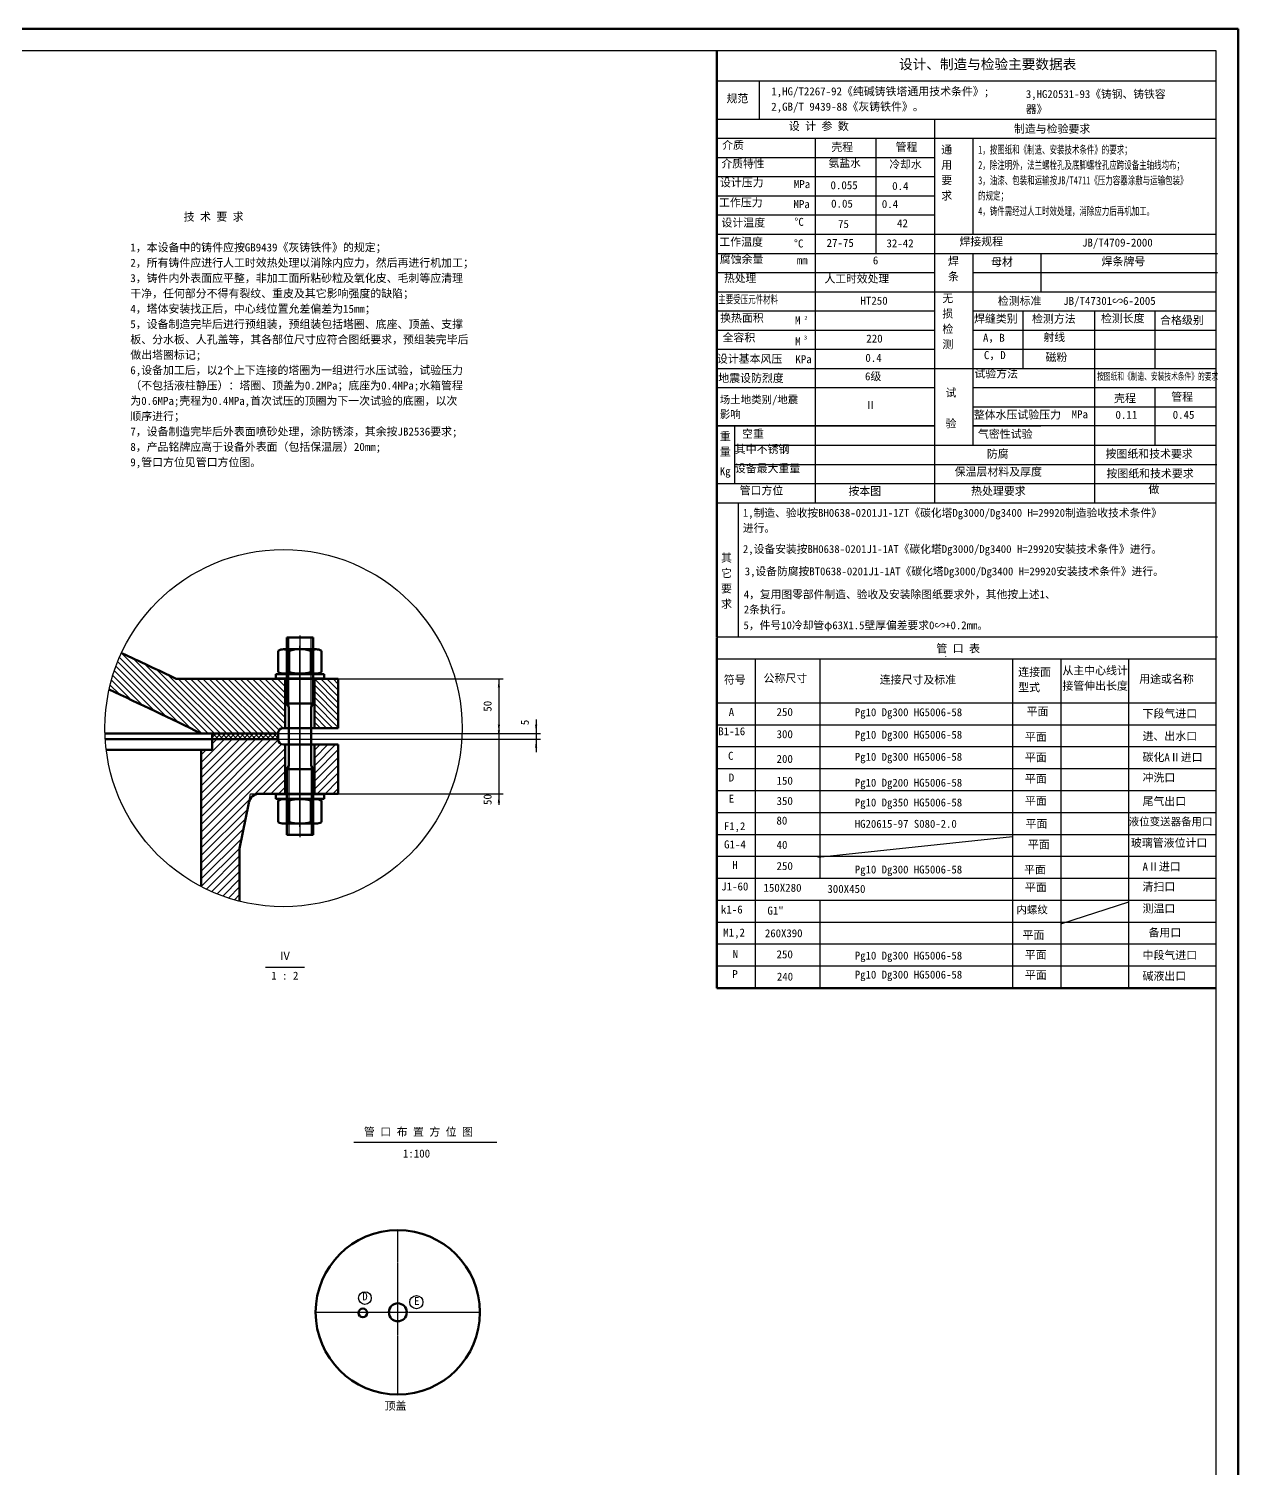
# Model space of a CAD drawing. Header units: millimetres. Extents: x -12040 to 11740, y -16820 to 16820.
# Drawn here: x 701 to 11740, y 3687 to 16820 of the extents above; entities that cross this region are included whole.
import ezdxf

# ---------------------------------------------------------------- set-up
doc = ezdxf.new("R2010")
doc.units = ezdxf.units.MM
doc.linetypes.add('EB_DASHDOT', pattern=[39, 30, -3, 3, -3])
for name, color, linetype, lineweight in [('CAXA0', 7, 'Continuous', 70), ('CAXA1', 1, 'EB_DASHDOT', 25), ('CAXA3', 7, 'Continuous', 25), ('CAXA4', 3, 'Continuous', 25), ('CAXA5', 4, 'Continuous', 25)]:
    doc.layers.add(name, color=color, linetype=linetype, lineweight=lineweight)
doc.styles.add('UserTxtStyle1', font='SIMFANG.TTF')
doc.styles.add('UserTxtStyle10', font='SIMFANG.TTF', dxfattribs={"width": 0.667})
doc.styles.add('UserTxtStyle11', font='SIMFANG.TTF')
doc.styles.add('UserTxtStyle2', font='SIMFANG.TTF')
doc.styles.add('UserTxtStyle3', font='SIMFANG.TTF', dxfattribs={"width": 0.667})
doc.styles.add('UserTxtStyle8', font='SIMFANG.TTF', dxfattribs={"width": 0.667})
doc.styles.add('UserTxtStyle9', font='SIMFANG.TTF')
doc.styles.add('标准', font='SIMFANG.TTF')
doc.dimstyles.new('标准', dxfattribs={"dimscale": 20, "dimtxt": 3.5, "dimasz": 4, "dimexe": 2, "dimexo": 0, "dimtad": 1, "dimdsep": 46, "dimtxsty": '标准', "dimcen": 0, "dimdle": 6, "dimaunit": 1, "dimazin": 2, "dimtfac": 1, "dimtdec": 3, "dimtmove": 0, "dimatfit": 3, "dimfxl": 0, "dimtolj": 1, "dimtzin": 0, "dimarcsym": 0})

# ---------------------------------------------------------------- blocks, each defined once
blk = doc.blocks.new('CAXBLOCK2', base_point=(11540, -16620))
at = {"layer": 'CAXA0'}
for p, q in [((11740, 16820), (-12040, 16820)), ((11740, -16820), (11740, 16820))]:
    blk.add_line(p, q, dxfattribs=at)
at = {"layer": 'CAXA3', "linetype": 'Continuous', "lineweight": 25}
for p, q in [((11540, 16620), (-11540, 16620)), ((11540, -16620), (11540, 16620))]:
    blk.add_line(p, q, dxfattribs=at)
blk = doc.blocks.new('*CAXBLOCK7980')
at = {"layer": 'CAXA4', "linetype": 'Continuous', "lineweight": 25}
for points in [[(4992, 10890), (4982, 10810), (5002, 10810)], [(4992, 10390), (4982, 10470), (5002, 10470)]]:
    blk.add_hatch(color=0, dxfattribs=at).paths.add_polyline_path(points, flags=0)
at = {"layer": 'CAXA4', "color": 0, "linetype": 'Continuous', "lineweight": 25}
for p, q in [((3526, 10890), (5032, 10890)), ((4992, 10890), (4992, 10390)), ((2976, 10390), (5032, 10390))]:
    blk.add_line(p, q, dxfattribs=at)
at = {"layer": 'CAXA4', "color": 0, "linetype": 'Continuous', "lineweight": 25, "insert": (4852, 10589), "char_height": 72.99, "attachment_point": 1, "rotation": 90, "style": 'UserTxtStyle2'}
blk.add_mtext('\\fFangSong_GB2312|b0|i0|p34;50', dxfattribs=at)
blk = doc.blocks.new('*CAXBLOCK8081')
at = {"layer": 'CAXA4', "linetype": 'Continuous', "lineweight": 25}
for points in [[(4992, 10340), (4982, 10420), (5002, 10420)], [(4992, 9840), (4982, 9760), (5002, 9760)]]:
    blk.add_hatch(color=0, dxfattribs=at).paths.add_polyline_path(points, flags=0)
at = {"layer": 'CAXA4', "color": 0, "linetype": 'Continuous', "lineweight": 25}
for p, q in [((4992, 10460), (4992, 9738)), ((2976, 10340), (5032, 10340)), ((2808, 9840), (5032, 9840))]:
    blk.add_line(p, q, dxfattribs=at)
at = {"layer": 'CAXA4', "color": 0, "linetype": 'Continuous', "lineweight": 25, "insert": (4852, 9738), "char_height": 72.99, "attachment_point": 1, "rotation": 90, "style": 'UserTxtStyle2'}
blk.add_mtext('\\fFangSong_GB2312|b0|i0|p34;50', dxfattribs=at)
blk = doc.blocks.new('*CAXBLOCK8182')
at = {"layer": 'CAXA4', "linetype": 'Continuous', "lineweight": 25}
for points in [[(5332, 10390), (5322, 10470), (5342, 10470)], [(5332, 10340), (5322, 10260), (5342, 10260)]]:
    blk.add_hatch(color=0, dxfattribs=at).paths.add_polyline_path(points, flags=0)
at = {"layer": 'CAXA4', "color": 0, "linetype": 'Continuous', "lineweight": 25}
for p, q in [((5332, 10517), (5332, 10220)), ((2976, 10390), (5372, 10390)), ((2976, 10340), (5372, 10340))]:
    blk.add_line(p, q, dxfattribs=at)
at = {"layer": 'CAXA4', "color": 0, "linetype": 'Continuous', "lineweight": 25, "insert": (5192, 10466), "char_height": 72.99, "attachment_point": 1, "rotation": 90, "style": 'UserTxtStyle2'}
blk.add_mtext('\\fFangSong_GB2312|b0|i0|p34;5', dxfattribs=at)
blk = doc.blocks.new('CAXBLOCK82', base_point=(38829, -142434))
at = {"layer": 'CAXA0'}
for p, q in [((2976, 10340), (1400, 10340)), ((2376, 10340), (2376, 10240)), ((3026, 10290), (3526, 10290)), ((3041, 9840), (3041, 10290)), ((3311, 9840), (3311, 10290)), ((3526, 9840), (3526, 10290)), ((2376, 10240), (1409, 10240)), ((2276, 10240), (2276, 8993)), ((2626, 9340), (2710, 9759)), ((2808, 9840), (3526, 9840)), ((2626, 9340), (2626, 8860))]:
    blk.add_line(p, q, dxfattribs=at)
for centre, radius, start, end in [((3026, 10340), 50, 180, 270), ((2808, 9740), 100, 90, 168.6901)]:
    blk.add_arc(centre, radius, start, end, dxfattribs=at)
at = {"layer": 'CAXA1'}
blk.add_line((3176, 9580), (3176, 10365), dxfattribs=at)
at = {"layer": 'CAXA3'}
for p, q in [((2710, 9759), (2726, 9840)), ((2726, 9840), (2808, 9840))]:
    blk.add_line(p, q, dxfattribs=at)
blk = doc.blocks.new('CAXBLOCK83', base_point=(38829, -142434))
at = {"layer": 'CAXA0'}
for p, q in [((2048, 10890), (3526, 10890)), ((3041, 10440), (3041, 10890)), ((3311, 10440), (3311, 10890)), ((3526, 10440), (3526, 10890)), ((2976, 10390), (1397, 10390)), ((3026, 10440), (3526, 10440))]:
    blk.add_line(p, q, dxfattribs=at)
for centre, radius, start, end in [((-12724, -20000), 34240, 64.4426, 65.368), ((-12724, -20000), 33890, 63.7298, 65.3059), ((3026, 10390), 50, 90, 180)]:
    blk.add_arc(centre, radius, start, end, dxfattribs=at)
at = {"layer": 'CAXA1'}
blk.add_line((3176, 10345), (3176, 11020), dxfattribs=at)
blk = doc.blocks.new('CAXBLOCK84', base_point=(2708, 10366))
at = {"layer": 'CAXA5', "color": 0, "linetype": 'Continuous', "lineweight": 25}
for p, q in [((2376, 10352), (2413, 10390)), ((2406, 10340), (2456, 10390)), ((2448, 10340), (2498, 10390)), ((2491, 10340), (2541, 10390)), ((2533, 10340), (2583, 10390)), ((2576, 10340), (2626, 10390)), ((2618, 10340), (2668, 10390)), ((2660, 10340), (2710, 10390)), ((2703, 10340), (2753, 10390)), ((2745, 10340), (2795, 10390)), ((2788, 10340), (2838, 10390)), ((2830, 10340), (2880, 10390)), ((2873, 10340), (2923, 10390)), ((2915, 10340), (2965, 10390)), ((2957, 10340), (2976, 10358))]:
    blk.add_line(p, q, dxfattribs=at)
blk = doc.blocks.new('CAXBLOCK85', base_point=(2681, 10353))
at = {"layer": 'CAXA5', "color": 0, "linetype": 'Continuous', "lineweight": 25}
for p, q in [((2431, 10340), (2381, 10390)), ((2473, 10340), (2423, 10390)), ((2516, 10340), (2466, 10390)), ((2558, 10340), (2508, 10390)), ((2600, 10340), (2550, 10390)), ((2643, 10340), (2593, 10390)), ((2685, 10340), (2635, 10390)), ((2728, 10340), (2678, 10390)), ((2770, 10340), (2720, 10390)), ((2813, 10340), (2763, 10390)), ((2855, 10340), (2805, 10390)), ((2897, 10340), (2847, 10390)), ((2940, 10340), (2890, 10390)), ((2976, 10346), (2932, 10390)), ((2976, 10388), (2975, 10390)), ((2388, 10340), (2376, 10352))]:
    blk.add_line(p, q, dxfattribs=at)
blk = doc.blocks.new('CAXBLOCK86', base_point=(2415, 10623))
at = {"layer": 'CAXA5', "color": 0, "linetype": 'Continuous', "lineweight": 25}
for p, q in [((2065, 10493), (1513, 11045)), ((2176, 10439), (1530, 11085)), ((2282, 10390), (1547, 11124)), ((2338, 10390), (1652, 11076)), ((1740, 10648), (1469, 10920)), ((1848, 10597), (1483, 10962)), ((1956, 10546), (1497, 11004)), ((2395, 10390), (1758, 11027)), ((2451, 10390), (1864, 10977)), ((2508, 10390), (1972, 10926)), ((1528, 10748), (1444, 10831)), ((1633, 10699), (1456, 10876)), ((2565, 10390), (2065, 10890)), ((2621, 10390), (2121, 10890)), ((2678, 10390), (2178, 10890)), ((2734, 10390), (2234, 10890)), ((2791, 10390), (2291, 10890)), ((2847, 10390), (2347, 10890)), ((2904, 10390), (2404, 10890)), ((2961, 10390), (2461, 10890)), ((2987, 10420), (2517, 10890)), ((3024, 10440), (2574, 10890)), ((3041, 10479), (2630, 10890)), ((3041, 10535), (2687, 10890)), ((3041, 10592), (2743, 10890)), ((3041, 10648), (2800, 10890)), ((3041, 10705), (2857, 10890)), ((3041, 10761), (2913, 10890)), ((3041, 10818), (2970, 10890)), ((3041, 10875), (3026, 10890))]:
    blk.add_line(p, q, dxfattribs=at)
blk = doc.blocks.new('CAXBLOCK87', base_point=(3488, 10674))
at = {"layer": 'CAXA5', "color": 0, "linetype": 'Continuous', "lineweight": 25}
for p, q in [((3526, 10672), (3311, 10887)), ((3526, 10616), (3311, 10831)), ((3526, 10559), (3311, 10774)), ((3526, 10729), (3366, 10890)), ((3526, 10786), (3422, 10890)), ((3526, 10842), (3479, 10890)), ((3526, 10503), (3311, 10718)), ((3526, 10446), (3311, 10661)), ((3476, 10440), (3311, 10605)), ((3420, 10440), (3311, 10548)), ((3363, 10440), (3311, 10491))]:
    blk.add_line(p, q, dxfattribs=at)
blk = doc.blocks.new('CAXBLOCK88', base_point=(2551, 10013))
at = {"layer": 'CAXA5', "color": 0, "linetype": 'Continuous', "lineweight": 25}
for p, q in [((2276, 9701), (2915, 10340)), ((2276, 9772), (2844, 10340)), ((2276, 9842), (2774, 10340)), ((2276, 9913), (2703, 10340)), ((2276, 9984), (2632, 10340)), ((2276, 10054), (2561, 10340)), ((2276, 10125), (2491, 10340)), ((2276, 9630), (2977, 10331)), ((2276, 9559), (3009, 10293)), ((2276, 9489), (3041, 10254)), ((2376, 10296), (2420, 10340)), ((2276, 10196), (2320, 10240)), ((2276, 9418), (3041, 10183)), ((2769, 9840), (3041, 10112)), ((2839, 9840), (3041, 10042)), ((2910, 9840), (3041, 9971)), ((2981, 9840), (3041, 9900)), ((2276, 9347), (2716, 9787)), ((2276, 9277), (2698, 9698)), ((2276, 9206), (2680, 9610)), ((2276, 9135), (2663, 9522)), ((2276, 9065), (2645, 9433)), ((2276, 8994), (2627, 9345)), ((2323, 8970), (2626, 9273)), ((2371, 8947), (2626, 9202)), ((2421, 8926), (2626, 9132)), ((2472, 8907), (2626, 9061)), ((2525, 8889), (2626, 8990)), ((2579, 8872), (2626, 8920))]:
    blk.add_line(p, q, dxfattribs=at)
blk = doc.blocks.new('CAXBLOCK89', base_point=(3417, 10064))
at = {"layer": 'CAXA5', "color": 0, "linetype": 'Continuous', "lineweight": 25}
for p, q in [((3311, 10100), (3501, 10290)), ((3311, 10170), (3431, 10290)), ((3311, 10241), (3360, 10290)), ((3311, 10029), (3526, 10244)), ((3311, 9958), (3526, 10173)), ((3311, 9887), (3526, 10102)), ((3334, 9840), (3526, 10032)), ((3405, 9840), (3526, 9961)), ((3476, 9840), (3526, 9890))]:
    blk.add_line(p, q, dxfattribs=at)
blk = doc.blocks.new('CAXBLOCK90', base_point=(3176, 9465))
at = {"layer": 'CAXA0'}
for p, q in [((3056, 11265), (3296, 11265)), ((3056, 10665), (3056, 11265)), ((3296, 11265), (3296, 10665)), ((3056, 10665), (3296, 10665)), ((3056, 10665), (3074, 10634)), ((3296, 10665), (3278, 10634)), ((3056, 10065), (3074, 10096)), ((3056, 10065), (3296, 10065)), ((3056, 10065), (3056, 9465)), ((3296, 10065), (3278, 10096)), ((3296, 9465), (3296, 10065)), ((3056, 9465), (3296, 9465))]:
    blk.add_line(p, q, dxfattribs=at)
at = {"layer": 'CAXA0', "linetype": 'Continuous', "lineweight": 25}
for p, q in [((3074, 10634), (3074, 11265)), ((3278, 10634), (3278, 11265)), ((3074, 10096), (3074, 9465)), ((3278, 10096), (3278, 9465))]:
    blk.add_line(p, q, dxfattribs=at)
at = {"layer": 'CAXA0', "linetype": 'Continuous', "lineweight": 70}
for p, q in [((3074, 10634), (3074, 10096)), ((3278, 10634), (3278, 10096))]:
    blk.add_line(p, q, dxfattribs=at)
at = {"layer": 'CAXA1', "linetype": 'EB_DASHDOT', "lineweight": 25}
blk.add_line((3176, 11285), (3176, 9445), dxfattribs=at)
blk = doc.blocks.new('CAXBLOCK91', base_point=(3177, 9796))
at = {"layer": 'CAXA0'}
for p, q in [((2957, 9836), (3397, 9836)), ((2957, 9836), (2957, 9796)), ((2957, 9796), (3397, 9796)), ((3397, 9796), (3397, 9836))]:
    blk.add_line(p, q, dxfattribs=at)
blk = doc.blocks.new('CAXBLOCK92', base_point=(3176, 9569))
at = {"layer": 'CAXA0'}
for p, q in [((2978, 9583), (2978, 9778)), ((3324, 9792), (3027, 9792)), ((3077, 9778), (3077, 9583)), ((3275, 9778), (3275, 9583)), ((3374, 9583), (3374, 9778)), ((3324, 9569), (3027, 9569))]:
    blk.add_line(p, q, dxfattribs=at)
for centre, radius, start, end in [((3027, 9696), 95.2, 58.6724, 121.3276), ((3176, 9432), 360, 74.038, 105.962), ((3324, 9696), 95.2, 58.6724, 121.3276), ((3027, 9664), 95.2, 238.6724, 301.3276), ((3176, 9929), 360, 254.038, 285.962), ((3324, 9664), 95.2, 238.6724, 301.3276)]:
    blk.add_arc(centre, radius, start, end, dxfattribs=at)
at = {"layer": 'CAXA1', "linetype": 'EB_DASHDOT', "lineweight": 25}
blk.add_line((3176, 9539), (3176, 9822), dxfattribs=at)
blk = doc.blocks.new('CAXBLOCK93', base_point=(3177, 10892))
at = {"layer": 'CAXA0'}
for p, q in [((2957, 10932), (3397, 10932)), ((2957, 10932), (2957, 10892)), ((3397, 10892), (3397, 10932)), ((2957, 10892), (3397, 10892))]:
    blk.add_line(p, q, dxfattribs=at)
blk = doc.blocks.new('CAXBLOCK94', base_point=(3176, 10937))
at = {"layer": 'CAXA0'}
for p, q in [((2978, 10950), (2978, 11146)), ((3324, 11160), (3027, 11160)), ((3077, 11146), (3077, 10950)), ((3275, 11146), (3275, 10950)), ((3374, 10950), (3374, 11146)), ((3324, 10937), (3027, 10937))]:
    blk.add_line(p, q, dxfattribs=at)
for centre, radius, start, end in [((3027, 11064), 95.2, 58.6724, 121.3276), ((3176, 10800), 360, 74.038, 105.962), ((3324, 11064), 95.2, 58.6724, 121.3276), ((3027, 11032), 95.2, 238.6724, 301.3276), ((3176, 11297), 360, 254.038, 285.962), ((3324, 11032), 95.2, 238.6724, 301.3276)]:
    blk.add_arc(centre, radius, start, end, dxfattribs=at)
at = {"layer": 'CAXA1', "linetype": 'EB_DASHDOT', "lineweight": 25}
blk.add_line((3176, 10907), (3176, 11190), dxfattribs=at)

msp = doc.modelspace()

# ---------------------------------------------------------------- linework, layer by layer
at = {"layer": 'CAXA0', "linetype": 'Continuous', "lineweight": 70}
msp.add_line((6979.83, 11271.016), (6979.83, 16617.914), dxfattribs=at)
at = {"layer": 'CAXA0'}
for p, q in [((2376.294, 10339.613), (2376.294, 10389.613)), ((2976.294, 10339.613), (2976.294, 10389.613))]:
    msp.add_line(p, q, dxfattribs=at)
at = {"layer": 'CAXA0', "linetype": 'Continuous', "lineweight": 70}
msp.add_circle((4069.592, 5109.044), 750, dxfattribs=at)
at = {"layer": 'CAXA1', "linetype": 'EB_DASHDOT', "lineweight": 25}
for p, q in [((4069.592, 4356.044), (4069.592, 5862.044)), ((3316.592, 5109.044), (4822.592, 5109.044))]:
    msp.add_line(p, q, dxfattribs=at)
at = {"layer": 'CAXA3', "linetype": 'Continuous', "lineweight": 25}
for p, q in [((6979.83, 16346.016), (11540, 16346.016)), ((7366.467, 16346.016), (7366.467, 15996.016)), ((6979.83, 15996.016), (11540, 15996.016)), ((8967.084, 15996.016), (8967.084, 12496.016)), ((6979.83, 15821.016), (11540, 15821.016)), ((7877.219, 15821.016), (7877.219, 12496.016)), ((8431.203, 15821.016), (8431.203, 14771.016)), ((9316.404, 15823.335), (9316.404, 14946.016)), ((6979.83, 15646.016), (8967.084, 15646.016)), ((6979.83, 15471.016), (8967.084, 15471.016)), ((6979.83, 15296.016), (8967.084, 15296.016)), ((6979.83, 15121.016), (8967.084, 15121.016)), ((6979.83, 14946.016), (9937.011, 14946.016)), ((9937.011, 14946.016), (11540, 14946.016)), ((6979.83, 14771.016), (9937.011, 14771.016)), ((9316.404, 14771.016), (9316.404, 13021.016)), ((9937.011, 14771.016), (11550.901, 14771.016)), ((9937.011, 14771.016), (9937.011, 14421.016)), ((6979.83, 14596.016), (8967.084, 14596.016)), ((9316.404, 14596.016), (11550.901, 14596.016)), ((6979.83, 14421.016), (9937.011, 14421.016)), ((9937.011, 14421.016), (11540, 14421.016)), ((6979.83, 14246.016), (8967.084, 14246.016)), ((9316.404, 14246.016), (11540, 14246.016)), ((9773.366, 14246.016), (9773.366, 13721.016)), ((10428.202, 14246.016), (10428.202, 12496.016)), ((10978.825, 14246.016), (10978.825, 13721.016)), ((6979.83, 14071.016), (8967.084, 14071.016)), ((9316.404, 14071.016), (11540, 14071.016)), ((6979.83, 13896.016), (8967.084, 13896.016)), ((9316.404, 13896.016), (11540, 13896.016)), ((6979.83, 13721.016), (9937.011, 13721.016)), ((9937.011, 13721.016), (11540, 13721.016)), ((6979.83, 13546.016), (8967.084, 13546.016)), ((9316.404, 13546.016), (9937.011, 13546.016)), ((9937.011, 13546.016), (11540, 13546.016)), ((10978.825, 13546.016), (10978.825, 13021.016)), ((8967.084, 13371.016), (8967.084, 13196.016)), ((9316.404, 13371.016), (9937.011, 13371.016)), ((9937.011, 13371.016), (11540, 13371.016)), ((8967.084, 13196.016), (6979.83, 13196.016)), ((6979.83, 13196.016), (8967.084, 13196.016)), ((7145.496, 12671.57), (7145.496, 13197.563)), ((11540, 13196.016), (9316.404, 13196.016)), ((9316.404, 13196.016), (9937.011, 13196.016)), ((7145.496, 13021.016), (11536.511, 13021.016)), ((7145.496, 12846.016), (11545.091, 12846.016)), ((6979.83, 12671.016), (11527.931, 12671.016)), ((6979.83, 12496.016), (11540, 12496.016)), ((7179.031, 11271.016), (7179.031, 12496.016)), ((6979.83, 11271.016), (11550.969, 11271.016)), ((11540, 11067.034), (6979.83, 11067.034)), ((7329.598, 11067.034), (7329.598, 8067.034)), ((7922.528, 11067.034), (7922.528, 9067.034)), ((9067.646, 11092.034), (9067.646, 11091.189)), ((9680.175, 11067.034), (9680.175, 8067.034)), ((10121.309, 11067.034), (10121.309, 8067.034)), ((10738.944, 11067.034), (10738.944, 8067.034)), ((11540, 10667.034), (6979.83, 10667.034)), ((11540, 10467.034), (6979.83, 10467.034)), ((11540, 10267.034), (6979.83, 10267.034)), ((11540, 10067.034), (6979.83, 10067.034)), ((11540, 10067.034), (6979.83, 10067.034)), ((11540, 9867.034), (6979.83, 9867.034)), ((11540, 9867.034), (6979.83, 9867.034)), ((11540, 9667.034), (6979.83, 9667.034)), ((11540, 9467.034), (6979.83, 9467.034)), ((7903.228, 9263.13), (9680.39, 9451.119)), ((11540, 9267.034), (6979.83, 9267.034)), ((11540, 9067.034), (6979.83, 9067.034)), ((11540, 8867.034), (6979.83, 8867.034)), ((7922.528, 8867.034), (7922.528, 8067.034)), ((10130.057, 8656.454), (10742.287, 8853.66)), ((11540, 8667.034), (6979.83, 8667.034)), ((11540, 8467.034), (6979.83, 8467.034)), ((2862.911, 8257.279), (3217.911, 8257.279)), ((11540, 8267.034), (6979.83, 8267.034)), ((4972.33, 6659.745), (3668.167, 6659.745))]:
    msp.add_line(p, q, dxfattribs=at)
at = {"layer": 'CAXA3', "linetype": 'Continuous', "lineweight": 70}
for p in [(6979.83, 11267.034), (11540, 8067.034)]:
    msp.add_line(p, (6979.83, 8067.034), dxfattribs=at)
at = {"layer": 'CAXA3', "linetype": 'Continuous', "lineweight": 25}
for centre, radius in [((3026.294, 10439.613), 1629.784), ((3769.328, 5238.818), 57.432), ((4238.71, 5201.235), 60.016)]:
    msp.add_circle(centre, radius, dxfattribs=at)
at = {"layer": 'CAXA3', "linetype": 'Continuous', "lineweight": 70}
for centre, radius in [((3750.585, 5103.026), 39.426), ((4069.592, 5109.044), 82.173)]:
    msp.add_circle(centre, radius, dxfattribs=at)

# ---------------------------------------------------------------- block references
at = {"layer": 'CAXA0'}
for name, p in [('CAXBLOCK2', (11540, -16620)), ('CAXBLOCK94', (3175.636, 10936.581)), ('CAXBLOCK90', (3176.294, 9464.728)), ('CAXBLOCK83', (38828.501, -142434.068)), ('CAXBLOCK93', (3177.189, 10892.265)), ('CAXBLOCK82', (38828.501, -142434.068)), ('CAXBLOCK91', (3177.189, 9795.51)), ('CAXBLOCK92', (3175.636, 9568.669))]:
    msp.add_blockref(name, p, dxfattribs=at)
at = {"layer": 'CAXA5'}
for name, p in [('CAXBLOCK86', (2414.931, 10623.098)), ('CAXBLOCK87', (3487.626, 10673.502)), ('CAXBLOCK84', (2707.667, 10366.408)), ('CAXBLOCK85', (2681.263, 10353.195)), ('CAXBLOCK88', (2550.906, 10013.212)), ('CAXBLOCK89', (3417.12, 10063.615))]:
    msp.add_blockref(name, p, dxfattribs=at)

# ---------------------------------------------------------------- texts
at = {"layer": 'CAXA4', "linetype": 'Continuous', "lineweight": 25, "attachment_point": 1}
for s, insert, char_height, style in [('\\fFangSong_GB2312|b0|i0|p34;设计、制造与检验主要数据表', (8643.947, 16542.622), 91.24088, 'UserTxtStyle1'), ('\\fFangSong_GB2312|b0|i0|p34;1,HG/T2267-92《纯碱铸铁塔通用技术条件》;', (7477.906, 16285.846), 72.9927, 'UserTxtStyle1'), ('\\fFangSong_GB2312|b0|i0|p34;规范', (7069.38, 16220.213), 72.9927, 'UserTxtStyle1'), ('\\fFangSong_GB2312|b0|i0|p34;2,GB/T 9439-88《灰铸铁件》。', (7477.906, 16145.846), 72.9927, 'UserTxtStyle1'), ('\\fFangSong_GB2312|b0|i0|p34;3,HG20531-93《铸钢、铸铁容', (9801.839, 16260.553), 72, '标准'), ('\\fFangSong_GB2312|b0|i0|p34;器》', (9801.839, 16122.457), 72, '标准'), ('\\fFangSong_GB2312|b0|i0|p34;设 计 参 数', (7638.063, 15968.642), 72.9927, 'UserTxtStyle1'), ('\\fFangSong_GB2312|b0|i0|p34;制造与检验要求', (9693.022, 15944.034), 72.9927, 'UserTxtStyle1'), ('\\fFangSong_GB2312|b0|i0|p34;介质', (7030.709, 15794.608), 72, '标准'), ('\\fFangSong_GB2312|b0|i0|p34;壳程', (8026.562, 15777.801), 72.9927, 'UserTxtStyle1'), ('\\fFangSong_GB2312|b0|i0|p34;管程', (8612.437, 15778.387), 72.9927, 'UserTxtStyle1'), ('\\fFangSong_GB2312|b0|i0|p34;通', (9029.478, 15754.219), 72.9927, 'UserTxtStyle1'), ('\\fFangSong_GB2312|b0|i0|p34;1，按图纸和《制造、安装技术条件》的要求；', (9366.497, 15753.449), 72.9927, 'UserTxtStyle3'), ('\\fFangSong_GB2312|b0|i0|p34;介质特性', (7023.517, 15625.089), 72, '标准'), ('\\fFangSong_GB2312|b0|i0|p34;氨盐水', (8001.261, 15631.259), 72, '标准'), ('\\fFangSong_GB2312|b0|i0|p34;冷却水', (8556.156, 15618.918), 72, '标准'), ('\\fFangSong_GB2312|b0|i0|p34;用', (9029.478, 15614.219), 72.9927, 'UserTxtStyle1'), ('\\fFangSong_GB2312|b0|i0|p34;2，除注明外，法兰螺栓孔及底脚螺栓孔应跨设备主轴线均布；', (9366.497, 15613.449), 72.9927, 'UserTxtStyle3'), ('\\fFangSong_GB2312|b0|i0|p34;设计压力', (7009.543, 15454.202), 72.9927, 'UserTxtStyle1'), ('\\fFangSong_GB2312|b0|i0|p34;MPa', (7684.451, 15439.005), 72.9927, 'UserTxtStyle1'), ('\\fFangSong_GB2312|b0|i0|p34;0.055', (8018.757, 15429.143), 72.9927, 'UserTxtStyle1'), ('\\fFangSong_GB2312|b0|i0|p34;0.4', (8581.439, 15421.84), 72.9927, 'UserTxtStyle1'), ('\\fFangSong_GB2312|b0|i0|p34;要', (9029.478, 15474.219), 72.9927, 'UserTxtStyle1'), ('\\fFangSong_GB2312|b0|i0|p34;3，油漆、包装和运输按JB/T4711《压力容器涂敷与运输包装》', (9366.497, 15473.449), 72.9927, 'UserTxtStyle3'), ('\\fFangSong_GB2312|b0|i0|p34;工作压力', (7001.072, 15271.566), 72.9927, 'UserTxtStyle1'), ('\\fFangSong_GB2312|b0|i0|p34;MPa', (7680.801, 15256.369), 72.9927, 'UserTxtStyle1'), ('\\fFangSong_GB2312|b0|i0|p34;0.05', (8024.266, 15261.34), 72.9927, 'UserTxtStyle1'), ('\\fFangSong_GB2312|b0|i0|p34;0.4', (8486.979, 15257.518), 72.9927, 'UserTxtStyle1'), ('\\fFangSong_GB2312|b0|i0|p34;求', (9029.478, 15334.219), 72.9927, 'UserTxtStyle1'), ('\\fFangSong_GB2312|b0|i0|p34;的规定；', (9366.497, 15333.449), 72.9927, 'UserTxtStyle3'), ('\\fFangSong_GB2312|b0|i0|p34;技 术 要 求', (2115.171, 15141.618), 72.9927, 'UserTxtStyle1'), ('\\fFangSong_GB2312|b0|i0|p34;4，铸件需经过人工时效处理，消除应力后再机加工。', (9366.497, 15193.449), 72.9927, 'UserTxtStyle3'), ('\\fFangSong_GB2312|b0|i0|p34;设计温度', (7023.495, 15087.757), 72.9927, 'UserTxtStyle1'), ('\\fFangSong_GB2312|b0|i0|p34;{%%D}C', (7688.608, 15094.867), 72.9927, 'UserTxtStyle1'), ('\\fFangSong_GB2312|b0|i0|p34;75', (8087.421, 15075.256), 72.9927, 'UserTxtStyle1'), ('\\fFangSong_GB2312|b0|i0|p34;42', (8625.545, 15081.973), 72.9927, 'UserTxtStyle1'), ('\\fFangSong_GB2312|b0|i0|p34;1，本设备中的铸件应按GB9439《灰铸铁件》的规定；', (1628.127, 14861.618), 72.9927, 'UserTxtStyle1'), ('\\fFangSong_GB2312|b0|i0|p34;工作温度', (7004.075, 14912.426), 72.9927, 'UserTxtStyle1'), ('\\fFangSong_GB2312|b0|i0|p34;{%%D}C', (7684.958, 14897.62), 72.9927, 'UserTxtStyle1'), ('\\fFangSong_GB2312|b0|i0|p34;27-75', (7983.253, 14903.02), 72.9927, 'UserTxtStyle1'), ('\\fFangSong_GB2312|b0|i0|p34;32-42', (8529.322, 14899.198), 72.9927, 'UserTxtStyle1'), ('\\fFangSong_GB2312|b0|i0|p34;焊接规程', (9195.483, 14915.402), 72.9927, 'UserTxtStyle1'), ('\\fFangSong_GB2312|b0|i0|p34;JB/T4709-2000', (10314.201, 14905.643), 72.9927, 'UserTxtStyle1'), ('\\fFangSong_GB2312|b0|i0|p34;2，所有铸件应进行人工时效热处理以消除内应力，然后再进行机加工；', (1628.127, 14721.618), 72.9927, 'UserTxtStyle1'), ('\\fFangSong_GB2312|b0|i0|p34;腐蚀余量', (7008.31, 14754.138), 72.9927, 'UserTxtStyle1'), ('\\fFangSong_GB2312|b0|i0|p34;mm', (7710.74, 14745.249), 72.9927, 'UserTxtStyle1'), ('\\fFangSong_GB2312|b0|i0|p34;6', (8405.114, 14743.339), 72.9927, 'UserTxtStyle1'), ('\\fFangSong_GB2312|b0|i0|p34;焊', (9091.274, 14736.402), 72.9927, 'UserTxtStyle1'), ('\\fFangSong_GB2312|b0|i0|p34;母材', (9484.487, 14730.195), 72.9927, 'UserTxtStyle1'), ('\\fFangSong_GB2312|b0|i0|p34;焊条牌号', (10493.179, 14734.489), 72.9927, 'UserTxtStyle1'), ('\\fFangSong_GB2312|b0|i0|p34;3，铸件内外表面应平整，非加工面所粘砂粒及氧化皮、毛刺等应清理', (1628.127, 14581.618), 72.9927, 'UserTxtStyle1'), ('\\fFangSong_GB2312|b0|i0|p34;热处理', (7047.248, 14580.756), 72, '标准'), ('\\fFangSong_GB2312|b0|i0|p34;人工时效处理', (7964.674, 14575.819), 72, '标准'), ('\\fFangSong_GB2312|b0|i0|p34;条', (9091.274, 14596.402), 72.9927, 'UserTxtStyle1'), ('\\fFangSong_GB2312|b0|i0|p34;干净，任何部分不得有裂纹、重皮及其它影响强度的缺陷；', (1628.127, 14441.618), 72.9927, 'UserTxtStyle1'), ('\\fFangSong_GB2312|b0|i0|p34;主要受压元件材料', (6994.572, 14387.41), 72.9927, 'UserTxtStyle8'), ('\\fFangSong_GB2312|b0|i0|p34;HT250', (8292.178, 14375.629), 72.9927, 'UserTxtStyle1'), ('\\fFangSong_GB2312|b0|i0|p34;无', (9039.795, 14397.214), 72.9927, 'UserTxtStyle1'), ('\\fFangSong_GB2312|b0|i0|p34;检测标准    JB/T47301∽6-2005', (9545.851, 14373.638), 72.9927, 'UserTxtStyle1'), ('\\fFangSong_GB2312|b0|i0|p34;4，塔体安装找正后，中心线位置允差偏差为15mm；', (1628.127, 14301.618), 72.9927, 'UserTxtStyle1'), ('\\fFangSong_GB2312|b0|i0|p34;换热面积', (7011.045, 14218.408), 72.9927, 'UserTxtStyle1'), ('\\fFangSong_GB2312|b0|i0|p34;M', (7694.638, 14196.84), 72.9927, 'UserTxtStyle1'), ('\\fFangSong_GB2312|b0|i0|p34;2', (7779.838, 14201.33), 36.49635, 'UserTxtStyle9'), ('\\fFangSong_GB2312|b0|i0|p34;损', (9039.795, 14257.214), 72.9927, 'UserTxtStyle1'), ('\\fFangSong_GB2312|b0|i0|p34;焊缝类别', (9328.672, 14211.656), 72.9927, 'UserTxtStyle1'), ('\\fFangSong_GB2312|b0|i0|p34;检测方法', (9857.689, 14210.875), 72.9927, 'UserTxtStyle1'), ('\\fFangSong_GB2312|b0|i0|p34;检测长度', (10487.326, 14214.582), 72.9927, 'UserTxtStyle1'), ('\\fFangSong_GB2312|b0|i0|p34;合格级别', (11027.273, 14198.58), 72.9927, 'UserTxtStyle1'), ('\\fFangSong_GB2312|b0|i0|p34;5，设备制造完毕后进行预组装，预组装包括塔圈、底座、顶盖、支撑', (1628.127, 14161.618), 72.9927, 'UserTxtStyle1'), ('\\fFangSong_GB2312|b0|i0|p34;检', (9039.795, 14117.214), 72.9927, 'UserTxtStyle1'), ('\\fFangSong_GB2312|b0|i0|p34;射线', (9961.25, 14042.451), 72.9927, 'UserTxtStyle1'), ('\\fFangSong_GB2312|b0|i0|p34;板、分水板、人孔盖等，其各部位尺寸应符合图纸要求，预组装完毕后', (1628.127, 14021.618), 72.9927, 'UserTxtStyle1'), ('\\fFangSong_GB2312|b0|i0|p34;全容积', (7033.393, 14039.229), 72.9927, 'UserTxtStyle1'), ('\\fFangSong_GB2312|b0|i0|p34;M', (7696.707, 14004.882), 72.9927, 'UserTxtStyle1'), ('\\fFangSong_GB2312|b0|i0|p34;3', (7776.792, 14020.734), 36.49635, 'UserTxtStyle9'), ('\\fFangSong_GB2312|b0|i0|p34;220', (8345.504, 14029.993), 72.9927, 'UserTxtStyle1'), ('\\fFangSong_GB2312|b0|i0|p34;测', (9039.795, 13977.214), 72.9927, 'UserTxtStyle1'), ('\\fFangSong_GB2312|b0|i0|p34;A，B', (9410.263, 14037.184), 72.9927, 'UserTxtStyle1'), ('\\fFangSong_GB2312|b0|i0|p34;做出塔圈标记;', (1628.127, 13881.618), 72.9927, 'UserTxtStyle1'), ('\\fFangSong_GB2312|b0|i0|p34;设计基本风压', (6981.337, 13845.438), 72.9927, 'UserTxtStyle1'), ('\\fFangSong_GB2312|b0|i0|p34;KPa', (7698.094, 13841.785), 72.9927, 'UserTxtStyle1'), ('\\fFangSong_GB2312|b0|i0|p34;0.4', (8336.877, 13854.036), 72.9927, 'UserTxtStyle1'), ('\\fFangSong_GB2312|b0|i0|p34;C，D', (9418.647, 13878.91), 72.9927, 'UserTxtStyle1'), ('\\fFangSong_GB2312|b0|i0|p34;磁粉', (9981.333, 13859.392), 72.9927, 'UserTxtStyle1'), ('\\fFangSong_GB2312|b0|i0|p34;6,设备加工后，以2个上下连接的塔圈为一组进行水压试验，试验压力', (1628.127, 13741.618), 72.9927, 'UserTxtStyle1'), ('\\fFangSong_GB2312|b0|i0|p34;地震设防烈度', (6994.177, 13669.521), 72.9927, 'UserTxtStyle1'), ('\\fFangSong_GB2312|b0|i0|p34;6级', (8333.641, 13685.583), 72.9927, 'UserTxtStyle1'), ('\\fFangSong_GB2312|b0|i0|p34;试验方法', (9331.507, 13710.251), 72.9927, 'UserTxtStyle1'), ('\\fFangSong_GB2312|b0|i0|p34;按图纸和《制造、安装技术条件》的要求', (10452.715, 13682.085), 65.69343, 'UserTxtStyle10'), ('\\fFangSong_GB2312|b0|i0|p34;（不包括液柱静压）：塔圈、顶盖为0.2MPa；底座为0.4MPa;水箱管程', (1628.127, 13601.618), 72.9927, 'UserTxtStyle1'), ('\\fFangSong_GB2312|b0|i0|p34;试 ', (9068.38, 13535.692), 72.9927, 'UserTxtStyle1'), ('\\fFangSong_GB2312|b0|i0|p34;为0.6MPa;壳程为0.4MPa,首次试压的顶圈为下一次试验的底圈，以次', (1628.127, 13461.618), 72.9927, 'UserTxtStyle1'), ('\\fFangSong_GB2312|b0|i0|p34;场土地类别/地震', (7007.961, 13472.047), 70, '标准'), ('\\fFangSong_GB2312|b0|i0|p34;Ⅱ', (8334.454, 13421.714), 72, '标准'), ('\\fFangSong_GB2312|b0|i0|p34;壳程', (10607.071, 13485.27), 72.9927, 'UserTxtStyle1'), ('\\fFangSong_GB2312|b0|i0|p34;管程', (11128.882, 13498.737), 72.9927, 'UserTxtStyle1'), ('\\fFangSong_GB2312|b0|i0|p34;顺序进行；', (1628.127, 13321.618), 72.9927, 'UserTxtStyle1'), ('\\fFangSong_GB2312|b0|i0|p34;影响', (7007.961, 13337.787), 70, '标准'), ('\\fFangSong_GB2312|b0|i0|p34;验', (9068.38, 13255.692), 72.9927, 'UserTxtStyle1'), ('\\fFangSong_GB2312|b0|i0|p34;整体水压试验压力', (9326.48, 13335.583), 72.9927, 'UserTxtStyle1'), ('\\fFangSong_GB2312|b0|i0|p34;MPa', (10219.538, 13339.291), 72.9927, 'UserTxtStyle1'), ('\\fFangSong_GB2312|b0|i0|p34;0.11', (10619.663, 13334.485), 72.9927, 'UserTxtStyle1'), ('\\fFangSong_GB2312|b0|i0|p34;0.45', (11141.858, 13334.68), 72.9927, 'UserTxtStyle1'), ('\\fFangSong_GB2312|b0|i0|p34;7，设备制造完毕后外表面喷砂处理，涂防锈漆，其余按JB2536要求;', (1628.127, 13181.618), 72.9927, 'UserTxtStyle1'), ('\\fFangSong_GB2312|b0|i0|p34;重', (7008.49, 13138.189), 72.9927, 'UserTxtStyle1'), ('\\fFangSong_GB2312|b0|i0|p34;空重', (7211.189, 13161.036), 72.9927, 'UserTxtStyle1'), ('\\fFangSong_GB2312|b0|i0|p34;气密性试验', (9364.918, 13159.549), 72.9927, 'UserTxtStyle1'), ('\\fFangSong_GB2312|b0|i0|p34;8，产品铭牌应高于设备外表面（包括保温层）20mm;', (1628.127, 13041.618), 72.9927, 'UserTxtStyle1'), ('\\fFangSong_GB2312|b0|i0|p34;量', (7008.49, 12998.189), 72.9927, 'UserTxtStyle1'), ('\\fFangSong_GB2312|b0|i0|p34;其中不锈钢', (7145.496, 13021.016), 72.9927, 'UserTxtStyle1'), ('\\fFangSong_GB2312|b0|i0|p34;9,管口方位见管口方位图。', (1628.127, 12901.618), 72.9927, 'UserTxtStyle1'), ('\\fFangSong_GB2312|b0|i0|p34;防腐', (9445.682, 12978.049), 72.9927, 'UserTxtStyle1'), ('\\fFangSong_GB2312|b0|i0|p34;按图纸和技术要求', (10528.814, 12978.635), 72.9927, 'UserTxtStyle1'), ('\\fFangSong_GB2312|b0|i0|p34;Kg', (7007.921, 12820.115), 72.9927, 'UserTxtStyle1'), ('\\fFangSong_GB2312|b0|i0|p34;设备最大重量', (7145.496, 12846.016), 72.9927, 'UserTxtStyle1'), ('\\fFangSong_GB2312|b0|i0|p34;保温层材料及厚度', (9151.955, 12815.482), 72.9927, 'UserTxtStyle1'), ('\\fFangSong_GB2312|b0|i0|p34;按图纸和技术要求', (10537.394, 12798.308), 72.9927, 'UserTxtStyle1'), ('\\fFangSong_GB2312|b0|i0|p34;管口方位', (7189.647, 12643.785), 72.9927, 'UserTxtStyle1'), ('\\fFangSong_GB2312|b0|i0|p34;按本图', (8182.23, 12638.542), 72.9927, 'UserTxtStyle1'), ('\\fFangSong_GB2312|b0|i0|p34;热处理要求', (9301.937, 12639.643), 72.9927, 'UserTxtStyle1'), ('\\fFangSong_GB2312|b0|i0|p34;做', (10920.831, 12656.622), 72.9927, 'UserTxtStyle1'), ('\\fFangSong_GB2312|b0|i0|p34;1,制造、验收按BH0638-0201J1-1ZT《碳化塔Dg3000/Dg3400 H=29920制造验收技术条件》', (7218.345, 12439.216), 72, '标准'), ('\\fFangSong_GB2312|b0|i0|p34;进行。', (7218.345, 12301.12), 72, '标准'), ('\\fFangSong_GB2312|b0|i0|p34;2,设备安装按BH0638-0201J1-1AT《碳化塔Dg3000/Dg3400 H=29920安装技术条件》进行。', (7219.594, 12109.137), 72, '标准'), ('\\fFangSong_GB2312|b0|i0|p34;其', (7019.91, 12029.002), 72.9927, 'UserTxtStyle1'), ('\\fFangSong_GB2312|b0|i0|p34;它', (7019.91, 11889.002), 72.9927, 'UserTxtStyle1'), ('\\fFangSong_GB2312|b0|i0|p34;3,设备防腐按BT0638-0201J1-1AT《碳化塔Dg3000/Dg3400 H=29920安装技术条件》进行。', (7236.177, 11905.611), 72, '标准'), ('\\fFangSong_GB2312|b0|i0|p34;要', (7019.91, 11749.002), 72.9927, 'UserTxtStyle1'), ('\\fFangSong_GB2312|b0|i0|p34;4，复用图零部件制造、验收及安装除图纸要求外，其他按上述1、', (7226.981, 11695.698), 72, '标准'), ('\\fFangSong_GB2312|b0|i0|p34;求', (7019.91, 11609.002), 72.9927, 'UserTxtStyle1'), ('\\fFangSong_GB2312|b0|i0|p34;2条执行。', (7226.981, 11557.602), 72, '标准'), ('\\fFangSong_GB2312|b0|i0|p34;5，件号10冷却管φ63X1.5壁厚偏差要求0∽+0.2mm。', (7224.515, 11413.634), 72, '标准'), ('\\fFangSong_GB2312|b0|i0|p34;管 口 表', (8985.155, 11202.395), 72.9927, 'UserTxtStyle1'), ('\\fFangSong_GB2312|b0|i0|p34;符号', (7045.136, 10917.636), 72.9927, 'UserTxtStyle1'), ('\\fFangSong_GB2312|b0|i0|p34;公称尺寸', (7407.56, 10930.738), 72.9927, 'UserTxtStyle1'), ('\\fFangSong_GB2312|b0|i0|p34;连接尺寸及标准', (8468.166, 10917.831), 72.9927, 'UserTxtStyle1'), ('\\fFangSong_GB2312|b0|i0|p34;连接面', (9731.939, 10987.44), 72.9927, 'UserTxtStyle11'), ('\\fFangSong_GB2312|b0|i0|p34;从主中心线计', (10135.418, 11001.714), 72.9927, 'UserTxtStyle11'), ('\\fFangSong_GB2312|b0|i0|p34;用途或名称', (10836.15, 10924.382), 72.9927, 'UserTxtStyle1'), ('\\fFangSong_GB2312|b0|i0|p34;型式', (9731.939, 10847.44), 72.9927, 'UserTxtStyle11'), ('\\fFangSong_GB2312|b0|i0|p34;接管伸出长度', (10135.418, 10861.714), 72.9927, 'UserTxtStyle11'), ('\\fFangSong_GB2312|b0|i0|p34;A', (7089.576, 10621.883), 72.9927, 'UserTxtStyle1'), ('\\fFangSong_GB2312|b0|i0|p34;250', (7526.281, 10622.615), 72.9927, 'UserTxtStyle1'), ('\\fFangSong_GB2312|b0|i0|p34;Pg10 Dg300 HG5006-58', (8240.619, 10620.128), 72, '标准'), ('\\fFangSong_GB2312|b0|i0|p34;平面', (9808.867, 10628.861), 72.9927, 'UserTxtStyle1'), ('\\fFangSong_GB2312|b0|i0|p34;下段气进口', (10866.744, 10607.973), 72.9927, 'UserTxtStyle1'), ('\\fFangSong_GB2312|b0|i0|p34;B1-16', (6994.927, 10446.468), 72, '标准'), ('\\fFangSong_GB2312|b0|i0|p34;300', (7526.281, 10420.488), 72.9927, 'UserTxtStyle1'), ('\\fFangSong_GB2312|b0|i0|p34;Pg10 Dg300 HG5006-58', (8240.619, 10415.029), 72, '标准'), ('\\fFangSong_GB2312|b0|i0|p34;平面', (9793.289, 10395.872), 72.9927, 'UserTxtStyle1'), ('\\fFangSong_GB2312|b0|i0|p34;进、出水口', (10866.744, 10402.826), 72.9927, 'UserTxtStyle1'), ('\\fFangSong_GB2312|b0|i0|p34;C', (7083.757, 10223.319), 72.9927, 'UserTxtStyle11'), ('\\fFangSong_GB2312|b0|i0|p34;200', (7526.281, 10194.591), 72.9927, 'UserTxtStyle1'), ('\\fFangSong_GB2312|b0|i0|p34;Pg10 Dg300 HG5006-58', (8240.619, 10213.519), 72, '标准'), ('\\fFangSong_GB2312|b0|i0|p34;平面', (9793.289, 10209.497), 72.9927, 'UserTxtStyle1'), ('\\fFangSong_GB2312|b0|i0|p34;碳化AⅡ进口', (10866.744, 10210.141), 72.9927, 'UserTxtStyle1'), ('\\fFangSong_GB2312|b0|i0|p34;D', (7089.576, 10025.117), 72.9927, 'UserTxtStyle1'), ('\\fFangSong_GB2312|b0|i0|p34;150', (7526.281, 9995.911), 72.9927, 'UserTxtStyle1'), ('\\fFangSong_GB2312|b0|i0|p34;平面', (9793.289, 10014.277), 72.9927, 'UserTxtStyle1'), ('\\fFangSong_GB2312|b0|i0|p34;冲洗口', (10866.744, 10024.592), 72.9927, 'UserTxtStyle1'), ('\\fFangSong_GB2312|b0|i0|p34;Pg10 Dg200 HG5006-58', (8240.619, 9977.265), 72, '标准'), ('\\fFangSong_GB2312|b0|i0|p34;E', (7089.576, 9831.88), 72.9927, 'UserTxtStyle1'), ('\\fFangSong_GB2312|b0|i0|p34;350', (7526.281, 9810.839), 72.9927, 'UserTxtStyle1'), ('\\fFangSong_GB2312|b0|i0|p34;Pg10 Dg350 HG5006-58', (8240.619, 9796.601), 72, '标准'), ('\\fFangSong_GB2312|b0|i0|p34;平面', (9793.289, 9811.827), 72.9927, 'UserTxtStyle1'), ('\\fFangSong_GB2312|b0|i0|p34;尾气出口', (10866.744, 9807.921), 72.9927, 'UserTxtStyle1'), ('\\fFangSong_GB2312|b0|i0|p34;80', (7525.179, 9632.111), 72.9927, 'UserTxtStyle1'), ('\\fFangSong_GB2312|b0|i0|p34;HG20615-97 S080-2.0', (8240.619, 9602.039), 72, '标准'), ('\\fFangSong_GB2312|b0|i0|p34;平面', (9799.12, 9602.719), 72.9927, 'UserTxtStyle1'), ('\\fFangSong_GB2312|b0|i0|p34;液位变送器备用口', (10741.113, 9621.515), 70, 'UserTxtStyle11'), ('\\fFangSong_GB2312|b0|i0|p34;F1,2', (7045.585, 9580.38), 72, '标准'), ('\\fFangSong_GB2312|b0|i0|p34;G1-4', (7046.981, 9414.642), 72.9927, 'UserTxtStyle1'), ('\\fFangSong_GB2312|b0|i0|p34;40', (7526.281, 9410.757), 72.9927, 'UserTxtStyle1'), ('\\fFangSong_GB2312|b0|i0|p34;平面', (9819.949, 9415.106), 72.9927, 'UserTxtStyle1'), ('\\fFangSong_GB2312|b0|i0|p34;玻璃管液位计口', (10760.828, 9429.003), 72.9927, 'UserTxtStyle11'), ('\\fFangSong_GB2312|b0|i0|p34;H', (7122.762, 9225.835), 72.9927, 'UserTxtStyle1'), ('\\fFangSong_GB2312|b0|i0|p34;250', (7526.281, 9217.521), 72.9927, 'UserTxtStyle1'), ('\\fFangSong_GB2312|b0|i0|p34;AⅡ进口', (10866.744, 9211.659), 72.9927, 'UserTxtStyle1'), ('\\fFangSong_GB2312|b0|i0|p34;Pg10 Dg300 HG5006-58', (8240.619, 9185.121), 72, '标准'), ('\\fFangSong_GB2312|b0|i0|p34;平面', (9785.234, 9185.801), 72.9927, 'UserTxtStyle1'), ('\\fFangSong_GB2312|b0|i0|p34;J1-60', (7020.728, 9031.387), 72.9927, 'UserTxtStyle1'), ('\\fFangSong_GB2312|b0|i0|p34;150X280', (7406.731, 9019.289), 72.9927, 'UserTxtStyle1'), ('\\fFangSong_GB2312|b0|i0|p34;300X450', (7990.13, 9008.676), 72.9927, 'UserTxtStyle1'), ('\\fFangSong_GB2312|b0|i0|p34;平面', (9793.289, 9023.72), 72.9927, 'UserTxtStyle1'), ('\\fFangSong_GB2312|b0|i0|p34;清扫口', (10866.744, 9029.05), 72.9927, 'UserTxtStyle1'), ('\\fFangSong_GB2312|b0|i0|p34;k1-6', (7018.332, 8820.728), 72.9927, 'UserTxtStyle1'), ('\\fFangSong_GB2312|b0|i0|p34;G1"', (7442.499, 8810.575), 72.9927, 'UserTxtStyle1'), ('\\fFangSong_GB2312|b0|i0|p34;内螺纹', (9715.806, 8817.524), 70, 'UserTxtStyle1'), ('\\fFangSong_GB2312|b0|i0|p34;测温口', (10866.744, 8829.228), 72.9927, 'UserTxtStyle1'), ('\\fFangSong_GB2312|b0|i0|p34;M1,2', (7039.47, 8610.227), 72.9927, 'UserTxtStyle1'), ('\\fFangSong_GB2312|b0|i0|p34;260X390', (7420.448, 8603.622), 72, '标准'), ('\\fFangSong_GB2312|b0|i0|p34;平面', (9771.349, 8588.219), 72.9927, 'UserTxtStyle1'), ('\\fFangSong_GB2312|b0|i0|p34;备用口', (10921.717, 8610.227), 72.9927, 'UserTxtStyle1'), ('\\fFangSong_GB2312|b0|i0|p34;N', (7126.367, 8414.09), 72, '标准'), ('\\fFangSong_GB2312|b0|i0|p34;250', (7526.281, 8411.913), 72.9927, 'UserTxtStyle1'), ('\\fFangSong_GB2312|b0|i0|p34;平面', (9792.177, 8407.555), 72.9927, 'UserTxtStyle1'), ('\\fFangSong_GB2312|b0|i0|p34;中段气进口', (10866.744, 8404.606), 72.9927, 'UserTxtStyle1'), ('\\fFangSong_GB2312|b0|i0|p34;Ⅳ', (2990.411, 8397.279), 72.9927, 'UserTxtStyle2'), ('\\fFangSong_GB2312|b0|i0|p34;Pg10 Dg300 HG5006-58', (8240.619, 8399.926), 72, '标准'), ('\\fFangSong_GB2312|b0|i0|p34;1 : 2', (2913.951, 8217.279), 72.9927, 'UserTxtStyle2'), ('\\fFangSong_GB2312|b0|i0|p34;P', (7123.102, 8231.094), 72, '标准'), ('\\fFangSong_GB2312|b0|i0|p34;240', (7530.223, 8208.219), 72, '标准'), ('\\fFangSong_GB2312|b0|i0|p34;Pg10 Dg300 HG5006-58', (8240.619, 8226.21), 72, '标准'), ('\\fFangSong_GB2312|b0|i0|p34;平面', (9793.289, 8223.607), 72.9927, 'UserTxtStyle1'), ('\\fFangSong_GB2312|b0|i0|p34;碱液出口', (10866.744, 8214.142), 72.9927, 'UserTxtStyle1'), ('\\fFangSong_GB2312|b0|i0|p34;管 口 布 置 方 位 图', (3759.95, 6792.339), 72.9927, 'UserTxtStyle1'), ('\\fFangSong_GB2312|b0|i0|p34;1:100', (4116.019, 6594.29), 72.9927, 'UserTxtStyle1'), ('\\fFangSong_GB2312|b0|i0|p34;D', (3744.711, 5291.132), 72.9927, 'UserTxtStyle1'), ('\\fFangSong_GB2312|b0|i0|p34;E', (4217.575, 5248.925), 72.9927, 'UserTxtStyle1'), ('\\fFangSong_GB2312|b0|i0|p34;顶盖', (3949.221, 4292.291), 72.9927, 'UserTxtStyle1')]:
    msp.add_mtext(s, dxfattribs=dict(at, insert=insert, char_height=char_height, style=style))

# ---------------------------------------------------------------- dimensions: what is measured, and where the dimension line sits
at = {"layer": 'CAXA4'}
for base, p1, p2, angle, text, picture, middle in [((4992.377, 10698.515), (3526.294, 10889.613), (2976.294, 10389.613), 90, '\\fFangSong_GB2312;50', '*CAXBLOCK7980', (4902.377, 10639.613)), ((5331.76, 10491.4), (2976.294, 10389.613), (2976.294, 10339.613), 270, '\\fFangSong_GB2312;5', '*CAXBLOCK8182', (5241.76, 10491.4)), ((4992.377, 9820.344), (2976.294, 10339.613), (2808.275, 9839.613), 270, '\\fFangSong_GB2312;50', '*CAXBLOCK8081', (4902.377, 9788.513))]:
    dim = msp.add_linear_dim(base=base, p1=p1, p2=p2, angle=angle, text=text, dimstyle='标准', dxfattribs=at)
    dim.commit()
    dim.dimension.update_dxf_attribs({"geometry": picture, "text_midpoint": middle})

doc.saveas('drawing.dxf')
